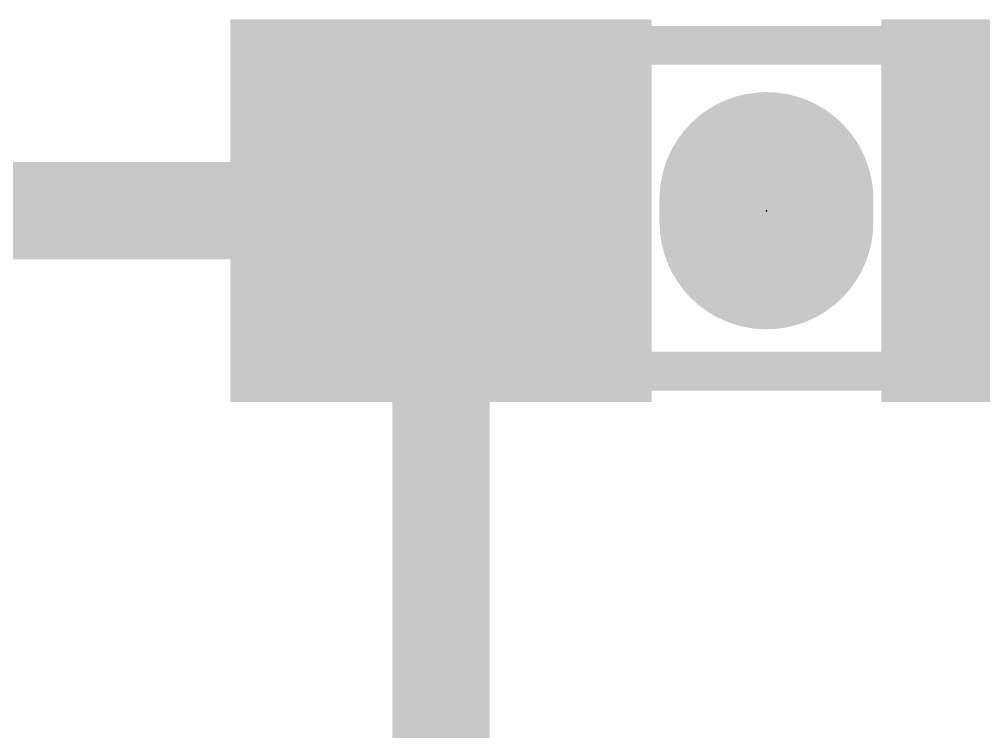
# Model space of a CAD drawing. Extents: x -57.1 to 21.7, y -10.2 to 39.5.
# Drawn here: x 3.128 to 5.648, y 19.594 to 21.455 of the extents above; entities that cross this region are included whole.
import ezdxf

# ---------------------------------------------------------------- set-up
doc = ezdxf.new("R2010")
doc.units = 0
for name, color, linetype in [('1', 12, 'CONTINUOUS'), ('21', 53, 'CONTINUOUS'), ('23', 53, 'CONTINUOUS'), ('51', 53, 'CONTINUOUS')]:
    doc.layers.add(name, color=color, linetype=linetype)

# ---------------------------------------------------------------- blocks, each defined once
blk = doc.blocks.new('RECT')
blk.add_solid([(-0.5, -0.5), (0.5, -0.5), (-0.5, 0.5), (0.5, 0.5)])

msp = doc.modelspace()

# ---------------------------------------------------------------- linework, layer by layer
at = {"layer": '1', "const_width": 0.254}
for points in [[(2.833, 21.17), (3.048, 20.955)], [(3.048, 20.955), (4.23, 20.955)], [(4.23, 20.955), (4.23, 19.05)]]:
    msp.add_lwpolyline(points, dxfattribs=at)
at = {"layer": '1', "const_width": 0.127}
for points in [[(3.0031, 20.9101, 1), (3.0929, 20.9999)], [(4.2935, 20.955, 1), (4.1665, 20.955)], [(4.23, 20.8915, 1), (4.23, 21.0185)]]:
    msp.add_lwpolyline(points, format="xyb", dxfattribs=at)
at = {"layer": '21', "const_width": 0.5588}
msp.add_lwpolyline([(5.08, 20.9855), (5.08, 20.9245)], dxfattribs=at)
at = {"layer": '21', "const_width": 0.2794}
for points in [[(5.2197, 20.9855, 1), (4.9403, 20.9855)], [(4.9403, 20.9245, 1), (5.2197, 20.9245)]]:
    msp.add_lwpolyline(points, format="xyb", dxfattribs=at)
at = {"layer": '23'}
msp.add_point((5.08, 20.955), dxfattribs=at)
at = {"layer": '51', "const_width": 0.1016}
for points in [[(4.724, 21.387), (5.436, 21.387)], [(4.724, 20.536), (5.436, 20.536)]]:
    msp.add_lwpolyline(points, dxfattribs=at)
at = {"layer": '51', "const_width": 0.0508}
for points in [[(4.724, 21.4124, 1), (4.724, 21.3616)], [(5.436, 21.3616, 1), (5.436, 21.4124)], [(4.724, 20.5614, 1), (4.724, 20.5106)], [(5.436, 20.5106, 1), (5.436, 20.5614)]]:
    msp.add_lwpolyline(points, format="xyb", dxfattribs=at)

# ---------------------------------------------------------------- block references
at = {"layer": '1', "xscale": 1.1}
for p in [(4.23, 20.955), (5.93, 20.955)]:
    msp.add_blockref('RECT', p, dxfattribs=at)
at = {"layer": '51', "xscale": 0.5001, "yscale": 0.95}
for p in [(4.4919, 20.9601), (5.6603, 20.9601)]:
    msp.add_blockref('RECT', p, dxfattribs=at)

doc.saveas('drawing.dxf')
